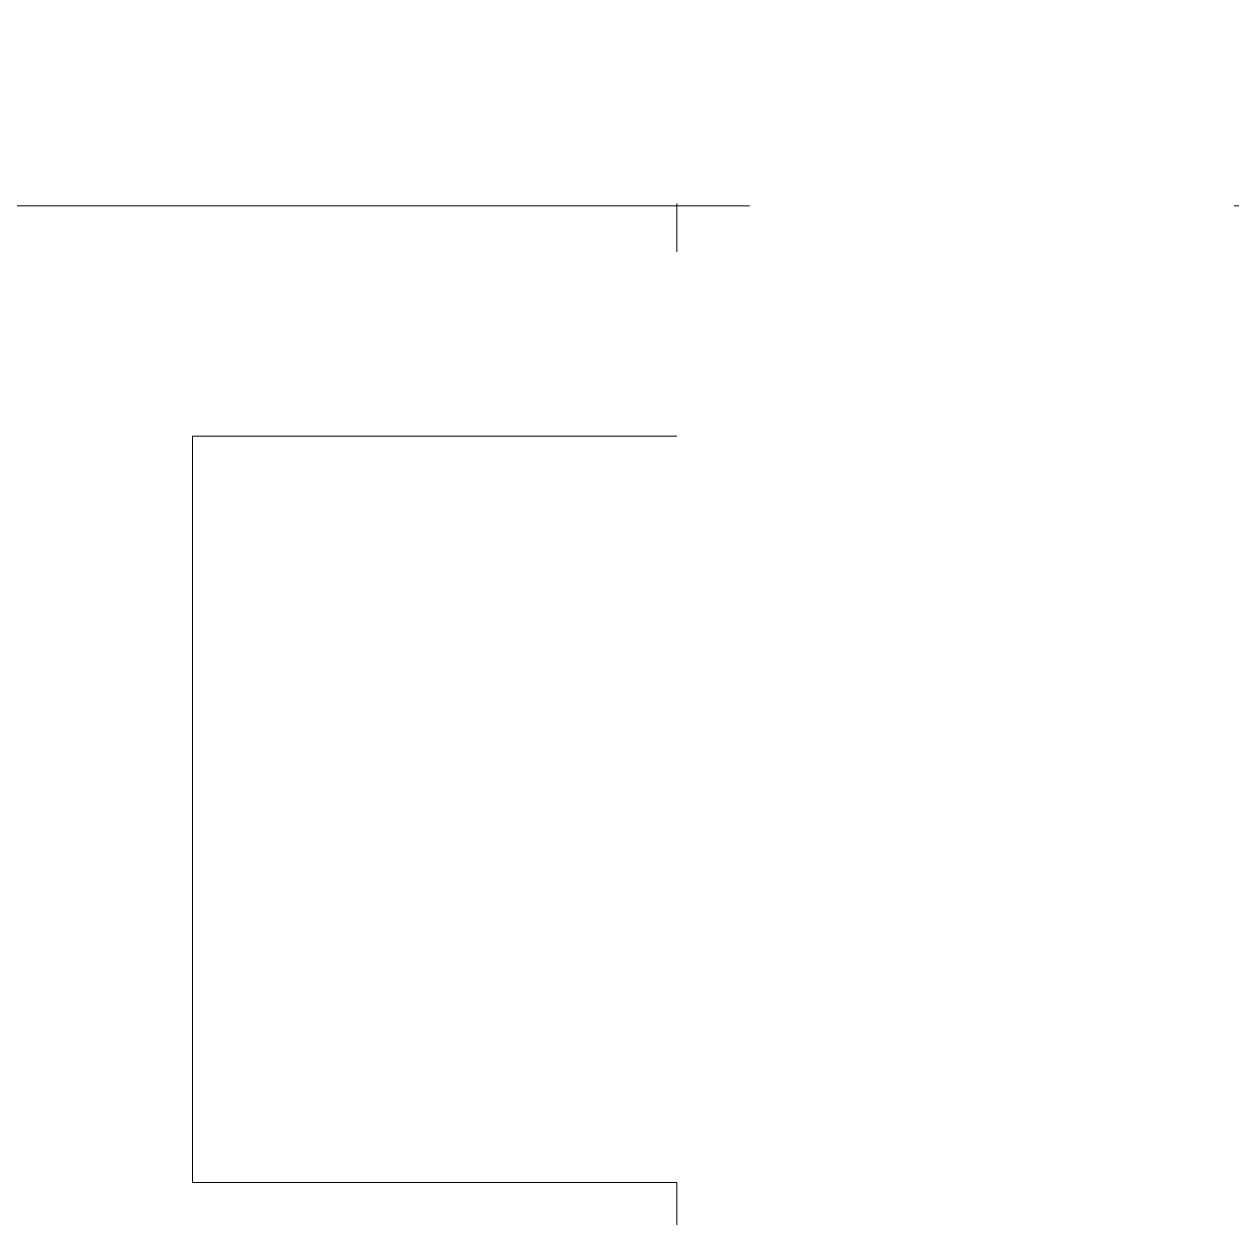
# Model space of a CAD drawing. Header units: metres. Extents: x -3 to 171, y -23 to 41.
# Drawn here: x 3.103 to 5.595, y -20.088 to -17.625 of the extents above; entities that cross this region are included whole.
import ezdxf

# ---------------------------------------------------------------- set-up
doc = ezdxf.new("R2010")
doc.units = ezdxf.units.M
doc.header["$MEASUREMENT"] = 0
doc.linetypes.add('Achse', pattern=[0.004, 0.002, -0.001, 0, -0.001])
doc.linetypes.add('Schnittlinie', pattern=[0.006, 0.003, -0.0015, 0, -0.0015])
doc.layers.add('5._2.DG PP STG1_1_000 Achsraster', color=7, linetype='Continuous')
doc.layers.add('5._2.DG PP STG1_1_851 Marker Schnitt', color=7, linetype='Continuous')

msp = doc.modelspace()

# ---------------------------------------------------------------- linework, layer by layer
at = {"layer": '5._2.DG PP STG1_1_000 Achsraster', "color": 5, "linetype": 'Achse', "lineweight": 0, "ltscale": 1000}
msp.add_line((-1.5, -18), (21, -18), dxfattribs=at)
at = {"layer": '5._2.DG PP STG1_1_851 Marker Schnitt', "color": 7, "linetype": 'Schnittlinie', "lineweight": 13, "ltscale": 1000}
for p, q in [((4.45, 4.805), (4.45, -18.475)), ((4.45, -18.475), (3.45, -18.475)), ((3.45, -18.475), (3.45, -20.015)), ((3.45, -20.015), (4.45, -20.015)), ((4.45, -20.015), (4.45, -22.5231))]:
    msp.add_line(p, q, dxfattribs=at)

doc.saveas('drawing.dxf')
